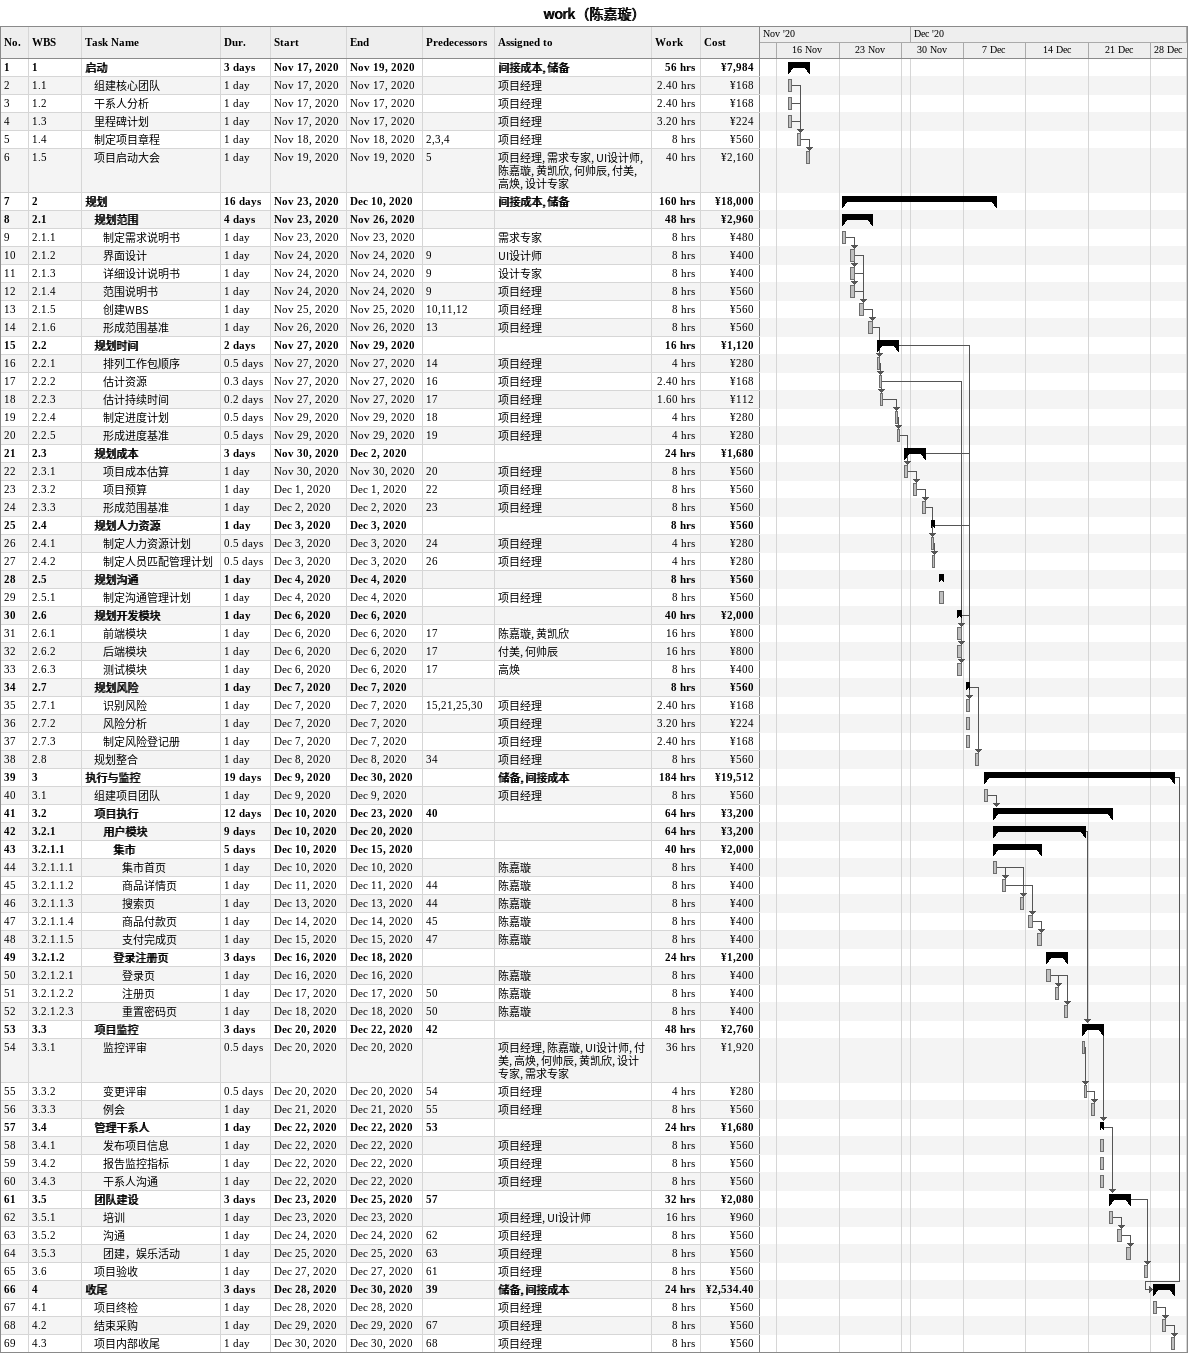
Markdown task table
work（陈嘉璇）

| ID | WBS | Task | Duration | Start | Finish | Predecessors | Resources | Work (h) | Cost (¥) |
|---|---|---|---|---|---|---|---|---|---|
| 1 | 1 | **启动** | 3d | 2020-11-17 | 2020-11-19 |  | 间接成本, 储备 | 56 | 7984 |
| 2 | 1.1 | 组建核心团队 | 1d | 2020-11-17 | 2020-11-17 |  | 项目经理 | 2.40 | 168 |
| 3 | 1.2 | 干系人分析 | 1d | 2020-11-17 | 2020-11-17 |  | 项目经理 | 2.40 | 168 |
| 4 | 1.3 | 里程碑计划 | 1d | 2020-11-17 | 2020-11-17 |  | 项目经理 | 3.20 | 224 |
| 5 | 1.4 | 制定项目章程 | 1d | 2020-11-18 | 2020-11-18 | 2, 3, 4 | 项目经理 | 8 | 560 |
| 6 | 1.5 | 项目启动大会 | 1d | 2020-11-19 | 2020-11-19 | 5 | 项目经理, 需求专家, UI设计师, 陈嘉璇, 黄凯欣, 何帅辰, 付美, 高焕, 设计专家 | 40 | 2160 |
| 7 | 2 | **规划** | 16d | 2020-11-23 | 2020-12-10 |  | 间接成本, 储备 | 160 | 18000 |
| 8 | 2.1 | **规划范围** | 4d | 2020-11-23 | 2020-11-26 |  |  | 48 | 2960 |
| 9 | 2.1.1 | 制定需求说明书 | 1d | 2020-11-23 | 2020-11-23 |  | 需求专家 | 8 | 480 |
| 10 | 2.1.2 | 界面设计 | 1d | 2020-11-24 | 2020-11-24 | 9 | UI设计师 | 8 | 400 |
| 11 | 2.1.3 | 详细设计说明书 | 1d | 2020-11-24 | 2020-11-24 | 9 | 设计专家 | 8 | 400 |
| 12 | 2.1.4 | 范围说明书 | 1d | 2020-11-24 | 2020-11-24 | 9 | 项目经理 | 8 | 560 |
| 13 | 2.1.5 | 创建WBS | 1d | 2020-11-25 | 2020-11-25 | 10, 11, 12 | 项目经理 | 8 | 560 |
| 14 | 2.1.6 | 形成范围基准 | 1d | 2020-11-26 | 2020-11-26 | 13 | 项目经理 | 8 | 560 |
| 15 | 2.2 | **规划时间** | 2d | 2020-11-27 | 2020-11-29 |  |  | 16 | 1120 |
| 16 | 2.2.1 | 排列工作包顺序 | 0.5d | 2020-11-27 | 2020-11-27 | 14 | 项目经理 | 4 | 280 |
| 17 | 2.2.2 | 估计资源 | 0.3d | 2020-11-27 | 2020-11-27 | 16 | 项目经理 | 2.40 | 168 |
| 18 | 2.2.3 | 估计持续时间 | 0.2d | 2020-11-27 | 2020-11-27 | 17 | 项目经理 | 1.60 | 112 |
| 19 | 2.2.4 | 制定进度计划 | 0.5d | 2020-11-29 | 2020-11-29 | 18 | 项目经理 | 4 | 280 |
| 20 | 2.2.5 | 形成进度基准 | 0.5d | 2020-11-29 | 2020-11-29 | 19 | 项目经理 | 4 | 280 |
| 21 | 2.3 | **规划成本** | 3d | 2020-11-30 | 2020-12-02 |  |  | 24 | 1680 |
| 22 | 2.3.1 | 项目成本估算 | 1d | 2020-11-30 | 2020-11-30 | 20 | 项目经理 | 8 | 560 |
| 23 | 2.3.2 | 项目预算 | 1d | 2020-12-01 | 2020-12-01 | 22 | 项目经理 | 8 | 560 |
| 24 | 2.3.3 | 形成范围基准 | 1d | 2020-12-02 | 2020-12-02 | 23 | 项目经理 | 8 | 560 |
| 25 | 2.4 | **规划人力资源** | 1d | 2020-12-03 | 2020-12-03 |  |  | 8 | 560 |
| 26 | 2.4.1 | 制定人力资源计划 | 0.5d | 2020-12-03 | 2020-12-03 | 24 | 项目经理 | 4 | 280 |
| 27 | 2.4.2 | 制定人员匹配管理计划 | 0.5d | 2020-12-03 | 2020-12-03 | 26 | 项目经理 | 4 | 280 |
| 28 | 2.5 | **规划沟通** | 1d | 2020-12-04 | 2020-12-04 |  |  | 8 | 560 |
| 29 | 2.5.1 | 制定沟通管理计划 | 1d | 2020-12-04 | 2020-12-04 |  | 项目经理 | 8 | 560 |
| 30 | 2.6 | **规划开发模块** | 1d | 2020-12-06 | 2020-12-06 |  |  | 40 | 2000 |
| 31 | 2.6.1 | 前端模块 | 1d | 2020-12-06 | 2020-12-06 | 17 | 陈嘉璇, 黄凯欣 | 16 | 800 |
| 32 | 2.6.2 | 后端模块 | 1d | 2020-12-06 | 2020-12-06 | 17 | 付美, 何帅辰 | 16 | 800 |
| 33 | 2.6.3 | 测试模块 | 1d | 2020-12-06 | 2020-12-06 | 17 | 高焕 | 8 | 400 |
| 34 | 2.7 | **规划风险** | 1d | 2020-12-07 | 2020-12-07 |  |  | 8 | 560 |
| 35 | 2.7.1 | 识别风险 | 1d | 2020-12-07 | 2020-12-07 | 15, 21, 25, 30 | 项目经理 | 2.40 | 168 |
| 36 | 2.7.2 | 风险分析 | 1d | 2020-12-07 | 2020-12-07 |  | 项目经理 | 3.20 | 224 |
| 37 | 2.7.3 | 制定风险登记册 | 1d | 2020-12-07 | 2020-12-07 |  | 项目经理 | 2.40 | 168 |
| 38 | 2.8 | 规划整合 | 1d | 2020-12-08 | 2020-12-08 | 34 | 项目经理 | 8 | 560 |
| 39 | 3 | **执行与监控** | 19d | 2020-12-09 | 2020-12-30 |  | 储备, 间接成本 | 184 | 19512 |
| 40 | 3.1 | 组建项目团队 | 1d | 2020-12-09 | 2020-12-09 |  | 项目经理 | 8 | 560 |
| 41 | 3.2 | **项目执行** | 12d | 2020-12-10 | 2020-12-23 | 40 |  | 64 | 3200 |
| 42 | 3.2.1 | **用户模块** | 9d | 2020-12-10 | 2020-12-20 |  |  | 64 | 3200 |
| 43 | 3.2.1.1 | **集市** | 5d | 2020-12-10 | 2020-12-15 |  |  | 40 | 2000 |
| 44 | 3.2.1.1.1 | 集市首页 | 1d | 2020-12-10 | 2020-12-10 |  | 陈嘉璇 | 8 | 400 |
| 45 | 3.2.1.1.2 | 商品详情页 | 1d | 2020-12-11 | 2020-12-11 | 44 | 陈嘉璇 | 8 | 400 |
| 46 | 3.2.1.1.3 | 搜索页 | 1d | 2020-12-13 | 2020-12-13 | 44 | 陈嘉璇 | 8 | 400 |
| 47 | 3.2.1.1.4 | 商品付款页 | 1d | 2020-12-14 | 2020-12-14 | 45 | 陈嘉璇 | 8 | 400 |
| 48 | 3.2.1.1.5 | 支付完成页 | 1d | 2020-12-15 | 2020-12-15 | 47 | 陈嘉璇 | 8 | 400 |
| 49 | 3.2.1.2 | **登录注册页** | 3d | 2020-12-16 | 2020-12-18 |  |  | 24 | 1200 |
| 50 | 3.2.1.2.1 | 登录页 | 1d | 2020-12-16 | 2020-12-16 |  | 陈嘉璇 | 8 | 400 |
| 51 | 3.2.1.2.2 | 注册页 | 1d | 2020-12-17 | 2020-12-17 | 50 | 陈嘉璇 | 8 | 400 |
| 52 | 3.2.1.2.3 | 重置密码页 | 1d | 2020-12-18 | 2020-12-18 | 50 | 陈嘉璇 | 8 | 400 |
| 53 | 3.3 | **项目监控** | 3d | 2020-12-20 | 2020-12-22 | 42 |  | 48 | 2760 |
| 54 | 3.3.1 | 监控评审 | 0.5d | 2020-12-20 | 2020-12-20 |  | 项目经理, 陈嘉璇, UI设计师, 付美, 高焕, 何帅辰, 黄凯欣, 设计专家, 需求专家 | 36 | 1920 |
| 55 | 3.3.2 | 变更评审 | 0.5d | 2020-12-20 | 2020-12-20 | 54 | 项目经理 | 4 | 280 |
| 56 | 3.3.3 | 例会 | 1d | 2020-12-21 | 2020-12-21 | 55 | 项目经理 | 8 | 560 |
| 57 | 3.4 | **管理干系人** | 1d | 2020-12-22 | 2020-12-22 | 53 |  | 24 | 1680 |
| 58 | 3.4.1 | 发布项目信息 | 1d | 2020-12-22 | 2020-12-22 |  | 项目经理 | 8 | 560 |
| 59 | 3.4.2 | 报告监控指标 | 1d | 2020-12-22 | 2020-12-22 |  | 项目经理 | 8 | 560 |
| 60 | 3.4.3 | 干系人沟通 | 1d | 2020-12-22 | 2020-12-22 |  | 项目经理 | 8 | 560 |
| 61 | 3.5 | **团队建设** | 3d | 2020-12-23 | 2020-12-25 | 57 |  | 32 | 2080 |
| 62 | 3.5.1 | 培训 | 1d | 2020-12-23 | 2020-12-23 |  | 项目经理, UI设计师 | 16 | 960 |
| 63 | 3.5.2 | 沟通 | 1d | 2020-12-24 | 2020-12-24 | 62 | 项目经理 | 8 | 560 |
| 64 | 3.5.3 | 团建，娱乐活动 | 1d | 2020-12-25 | 2020-12-25 | 63 | 项目经理 | 8 | 560 |
| 65 | 3.6 | 项目验收 | 1d | 2020-12-27 | 2020-12-27 | 61 | 项目经理 | 8 | 560 |
| 66 | 4 | **收尾** | 3d | 2020-12-28 | 2020-12-30 | 39 | 储备, 间接成本 | 24 | 2534.40 |
| 67 | 4.1 | 项目终检 | 1d | 2020-12-28 | 2020-12-28 |  | 项目经理 | 8 | 560 |
| 68 | 4.2 | 结束采购 | 1d | 2020-12-29 | 2020-12-29 | 67 | 项目经理 | 8 | 560 |
| 69 | 4.3 | 项目内部收尾 | 1d | 2020-12-30 | 2020-12-30 | 68 | 项目经理 | 8 | 560 |
